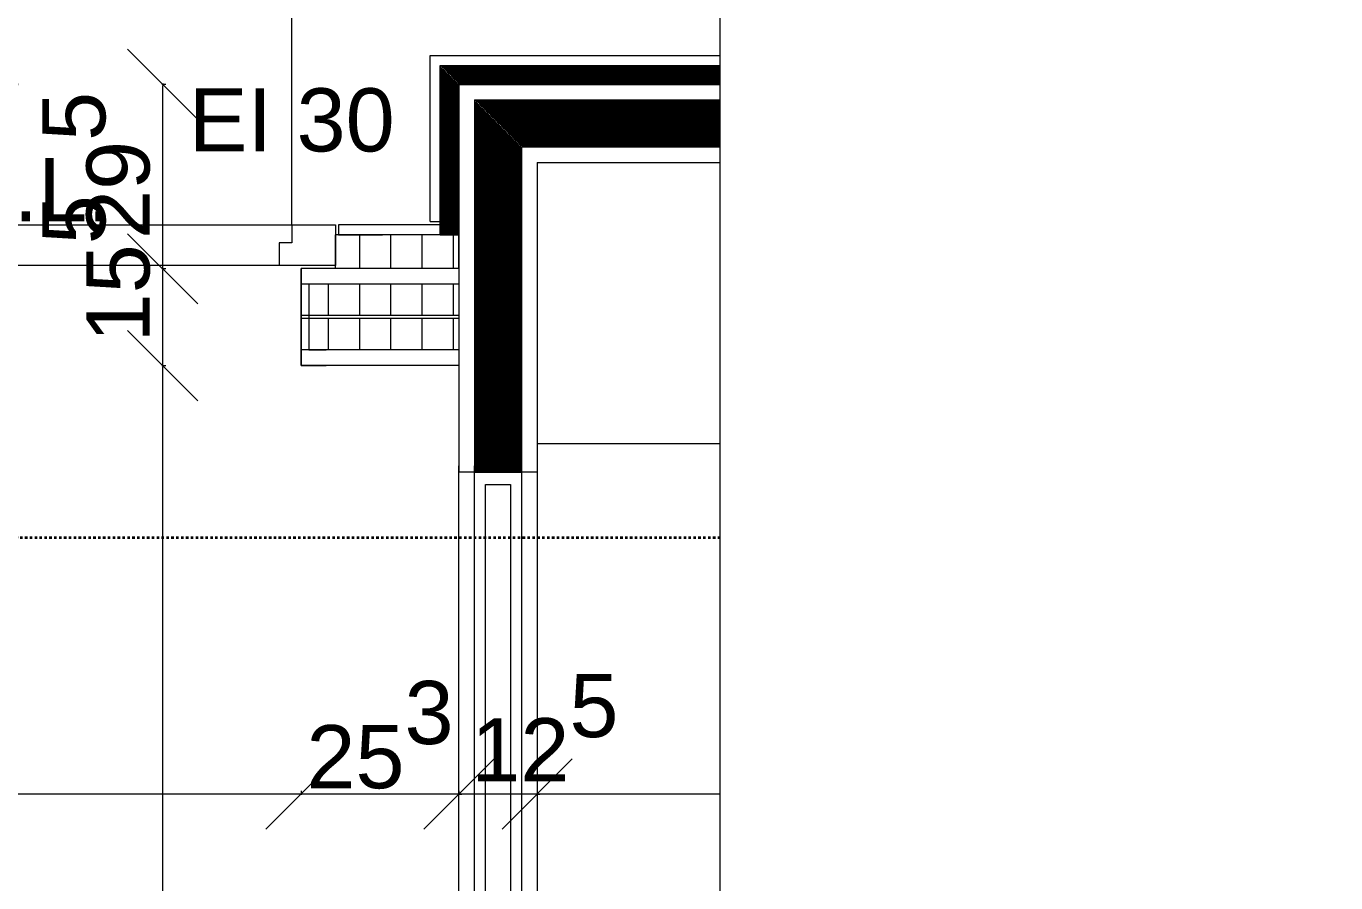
# Model space of a CAD drawing. Header units: metres. Extents: x -1 to 282, y -100 to 261.
# Drawn here: x 228.5 to 282.2, y 162 to 197.1 of the extents above; entities that cross this region are included whole.
import ezdxf

# ---------------------------------------------------------------- set-up
doc = ezdxf.new("R2010")
doc.units = ezdxf.units.M
doc.header["$LTSCALE"] = 0.00508
doc.header["$PDMODE"] = 1
doc.linetypes.add('Ohne Titel-6', pattern=[1.0537, 0.590515, -0.19684, 0.069505, -0.19684])
doc.linetypes.add('Ohne Titel-9', pattern=[2.558905, 1.968385, -0.19684, 0.19684, -0.19684])
for name, color, linetype, lineweight in [('271_Gipserarbeiten-allgemein', 7, 'Continuous', 18), ('273.0_Innentueren', 7, 'Continuous', 18), ('273.1_Wandschraenke', 7, 'Continuous', 9), ('Linien-0.03', 7, 'Continuous', 5), ('Linien-stripu', 7, 'Ohne Titel-6', 5), ('Symbole', 7, 'Continuous', 5)]:
    doc.layers.add(name, color=color, linetype=linetype, lineweight=lineweight)
for name, color, linetype, lineweight, true_color in [('271_Gipserarbeiten-LBW 12.5cm', 7, 'Continuous', 18, 0x117d81), ('271_Gipserarbeiten-LBW 15.5cm', 7, 'Continuous', 18, 0x428110), ('273.1_Akustikplatte', 7, 'Continuous', 13, 0xe95800), ('Bemaßung-Leichtbau', 7, 'Continuous', 5, 0xb54400), ('Linien-Achsen', 7, 'Ohne Titel-9', 35, 0x0099ff), ('Text-allgemein', 7, 'Continuous', 5, 0x000000), ('Text-Feuerpolizei', 7, 'Continuous', 5, 0xdd0000)]:
    doc.layers.add(name, color=color, linetype=linetype, lineweight=lineweight, true_color=true_color)
doc.styles.add('Arial', font='arial.ttf')
doc.dimstyles.new('vbk_50', dxfattribs={"dimtxt": 101.016365, "dimasz": 0.002245, "dimexe": 0.0015, "dimexo": 0.003, "dimgap": 0.0005, "dimtad": 1, "dimdec": 3, "dimzin": 3, "dimdsep": 46, "dimtxsty": 'Arial', "dimblk": 'VW_SLASH', "dimblk1": 'VW_SLASH', "dimblk2": 'VW_SLASH', "dimcen": 0, "dimdle": 0.002, "dimazin": 0, "dimtfac": 0.9, "dimtdec": 3, "dimtix": 1, "dimtmove": 0, "dimatfit": 0, "dimldrblk": 'DOT', "dimfxl": 0.005, "dimfxlon": 1, "dimfrac": 2, "dimtolj": 1, "dimtzin": 3, "dimarcsym": 0})
pattern_1 = [(90, (0, 0), (0.05, 0), [])]

# ---------------------------------------------------------------- blocks, each defined once
blk = doc.blocks.new('TUER_GR_90_30_15.5-Blendrahm_Zi')
at = {"layer": '271_Gipserarbeiten-LBW 15.5cm', "flags": 128}
for points in [[(-0.685, 0.0775), (-0.645, 0.0775), (-0.645, -0.0775), (-0.685, -0.0775)], [(0.685, 0.0775), (0.645, 0.0775), (0.645, -0.0775), (0.685, -0.0775)]]:
    blk.add_lwpolyline(points, dxfattribs=at)
at = {"layer": '273.0_Innentueren', "flags": 128}
blk.add_lwpolyline([(-0.7, 0.1475), (0.7, 0.1475), (0.7, 0.0825), (-0.7, 0.0825)], close=True, dxfattribs=at)
for points in [[(-0.63, 0.1475), (-0.63, 0.1185), (-0.61, 0.1185), (-0.61, 0.0825)], [(-0.32, 0.1475), (-0.32, 0.1185), (-0.3, 0.1185), (-0.3, 0.0825)], [(0.63, 0.1475), (0.63, 0.1185), (0.61, 0.1185), (0.61, 0.0825)]]:
    blk.add_lwpolyline(points, dxfattribs=at)
at = {"layer": '273.1_Akustikplatte', "flags": 128}
for points in [[(-0.775, 0.1475), (-0.705, 0.1475), (-0.705, 0.1315), (-0.775, 0.1315)], [(0.775, 0.1475), (0.705, 0.1475), (0.705, 0.1315), (0.775, 0.1315)]]:
    blk.add_lwpolyline(points, dxfattribs=at)
at = {"layer": 'Linien-0.03'}
for p, q in [((0.63, 0.1475), (0.63, 1.0975)), ((-0.63, 0.1475), (-0.63, 0.4575))]:
    blk.add_line(p, q, dxfattribs=at)
at = {"layer": 'Linien-0.03', "flags": 128}
for points in [[(-0.685, 0.0525), (-0.6575, 0.0525), (-0.6575, -0.0525), (-0.685, -0.0525)], [(0.685, 0.0525), (0.6575, 0.0525), (0.6575, -0.0525), (0.685, -0.0525)]]:
    blk.add_lwpolyline(points, dxfattribs=at)
at = {"layer": 'Linien-0.03'}
for centre, radius, start, end in [((0.63, 0.1475), 0.95, 90, 180), ((-0.63, 0.1475), 0.31, 0, 90)]:
    blk.add_arc(centre, radius, start, end, dxfattribs=at)
at = {"layer": 'Linien-0.03', "linetype": 'Continuous', "lineweight": 5}
for p in [(-0.645, 0.0775), (0.645, 0.0775)]:
    blk.add_point(p, dxfattribs=at)
at = {"layer": 'Text-allgemein', "attachment_point": 8, "line_spacing_factor": 0.967741, "style": 'Arial'}
for s, insert, char_height in [('30 i.L.', (-0.45, 0.1713), 0.08839), ('92 i.L.', (0.15, 0.1517), 0.10102)]:
    blk.add_mtext(s, dxfattribs=dict(at, insert=insert, char_height=char_height))
at = {"layer": 'Text-Feuerpolizei', "insert": (0.4653, 0.3657), "char_height": 0.10102, "attachment_point": 1, "line_spacing_factor": 0.967741, "style": 'Arial'}
blk.add_mtext('EI 30', dxfattribs=at)
blk = doc.blocks.new('GRUP_GR_Garderobenwand (2D)')
at = {"layer": 'Linien-0.03', "linetype": 'Continuous', "lineweight": 5}
h = blk.add_hatch(dxfattribs=at)
h.set_pattern_fill('DÄMMSTOFF 1MM', style=0, pattern_type=2)
h.set_pattern_definition(pattern_1)
h.paths.add_polyline_path([(-1.92, 0.0095), (-1.92, -0.0445), (-1.7225, -0.0445), (-1.7225, 0.0095)])
h = blk.add_hatch(dxfattribs=at)
h.set_pattern_fill('DÄMMSTOFF 1MM', style=0, pattern_type=2)
h.set_pattern_definition(pattern_1)
h.paths.add_polyline_path([(-1.92, -0.0695), (-1.92, -0.1195), (-1.6675, -0.1195), (-1.6675, -0.0695)])
h = blk.add_hatch(dxfattribs=at)
h.set_pattern_fill('DÄMMSTOFF 1MM', style=0, pattern_type=2)
h.set_pattern_definition(pattern_1)
h.paths.add_polyline_path([(-1.92, -0.1245), (-1.92, -0.1745), (-1.6675, -0.1745), (-1.6675, -0.1245)])
at = {"layer": '271_Gipserarbeiten-LBW 15.5cm'}
for p, q in [((-1.92, -0.0445), (-1.6675, -0.0445)), ((-1.6675, -0.1995), (-1.6675, -0.0445)), ((-1.92, -0.1995), (-1.6675, -0.1995))]:
    blk.add_line(p, q, dxfattribs=at)
at = {"layer": '273.1_Akustikplatte'}
for p, q in [((-1.89, 0.0255), (-1.745, 0.0255)), ((-1.89, 0.0095), (-1.89, 0.0255)), ((-1.89, 0.0095), (-1.745, 0.0095))]:
    blk.add_line(p, q, dxfattribs=at)
at = {"layer": 'Linien-0.03'}
for p, q in [((-1.92, 0.0095), (-1.7225, 0.0095)), ((-1.92, 0.0095), (-1.7225, 0.0095)), ((-1.92, -0.0445), (-1.92, 0.0095)), ((-1.7225, -0.0445), (-1.7225, 0.0095)), ((-1.92, -0.0445), (-1.7225, -0.0445)), ((-1.92, -0.0445), (-1.7225, -0.0445)), ((-1.92, -0.0445), (-1.6675, -0.0445)), ((-1.92, -0.0695), (-1.6675, -0.0695)), ((-1.92, -0.1195), (-1.6675, -0.1195)), ((-1.92, -0.1245), (-1.6675, -0.1245)), ((-1.92, -0.1745), (-1.6675, -0.1745)), ((-1.92, -0.1995), (-1.6675, -0.1995))]:
    blk.add_line(p, q, dxfattribs=at)
at = {"layer": 'Linien-0.03', "color": 7, "linetype": 'Continuous', "lineweight": 5}
for p, q in [((-1.92, -0.0695), (-1.6675, -0.0695)), ((-1.92, -0.1195), (-1.6675, -0.1195)), ((-1.92, -0.1245), (-1.6675, -0.1245)), ((-1.92, -0.1745), (-1.6675, -0.1745))]:
    blk.add_line(p, q, dxfattribs=at)
at = {"layer": 'Linien-0.03', "color": 7, "xscale": -1}
blk.add_blockref('TUER_GR_90_30_15.5-Blendrahm_Zi', (-1.0225, -0.122), dxfattribs=at)
blk = doc.blocks.new('GRUP_GR_Zi-Typ2.0 (2D)')
at = {"layer": 'Symbole', "color": 7}
blk.add_blockref('GRUP_GR_Garderobenwand (2D)', (0, 0.075), dxfattribs=at)
blk = doc.blocks.new('VW_SLASH')
at = {"color": 0, "linetype": 'ByBlock', "lineweight": -2}
blk.add_line((0.5, 0), (-1, 0), dxfattribs=at)
at = {"color": 0, "lineweight": 20, "flags": 128}
blk.add_lwpolyline([(25, 25), (-25, -25)], dxfattribs=at)
blk = doc.blocks.new('*D156')
at = {"layer": 'Bemaßung-Leichtbau', "color": 0, "lineweight": -2, "transparency": 16777216}
for p, q in [((228.158, 194.728), (219.83, 194.728)), ((221.752, 176.207), (221.752, 194.67)), ((228.158, 176.15), (219.83, 176.15))]:
    blk.add_line(p, q, dxfattribs=at)
at = {"layer": 'Defpoints', "color": 0, "transparency": 16777216}
for p in [(221.752, 194.728), (246.225, 194.728), (246.225, 176.15)]:
    blk.add_point(p, dxfattribs=at)
at = {"layer": 'Bemaßung-Leichtbau', "color": 0, "lineweight": -2, "transparency": 16777216, "xscale": 0.05752405278592275, "yscale": 0.05752405278592275, "zscale": 0.05752405278592275}
for p, rotation in [((221.752, 194.728), 90), ((221.752, 176.15), 270)]:
    blk.add_blockref('VW_SLASH', p, dxfattribs=dict(at, rotation=rotation))
at = {"layer": 'Bemaßung-Leichtbau', "color": 0, "transparency": 16777216, "insert": (219.381, 185.439), "char_height": 2.58856, "attachment_point": 5, "rotation": 90, "style": 'Arial'}
blk.add_mtext('\\A1;72\\S5^ ;', dxfattribs=at)
blk = doc.blocks.new('_DOT')
at = {"color": 0, "linetype": 'ByBlock', "lineweight": -2}
blk.add_line((-0.5, 0), (-1, 0), dxfattribs=at)
at = {"color": 0, "linetype": 'ByBlock', "const_width": 0.5}
blk.add_lwpolyline([(-0.25, 0, 1), (0.25, 0, 1)], format="xyb", close=True, dxfattribs=at)
blk = doc.blocks.new('*D157')
at = {"layer": 'Bemaßung-Leichtbau', "color": 0, "lineweight": -2, "transparency": 16777216}
for p, q in [((228.158, 176.15), (219.83, 176.15)), ((221.752, 119.96), (221.752, 176.092)), ((228.158, 119.902), (219.83, 119.902))]:
    blk.add_line(p, q, dxfattribs=at)
at = {"layer": 'Defpoints', "color": 0, "transparency": 16777216}
for p in [(221.752, 176.15), (246.225, 176.15), (246.225, 119.902)]:
    blk.add_point(p, dxfattribs=at)
at = {"layer": 'Bemaßung-Leichtbau', "color": 0, "lineweight": -2, "transparency": 16777216, "xscale": 0.05752405278592275, "yscale": 0.05752405278592275, "zscale": 0.05752405278592275}
for p, rotation in [((221.752, 176.15), 90), ((221.752, 119.902), 270)]:
    blk.add_blockref('VW_SLASH', p, dxfattribs=dict(at, rotation=rotation))
at = {"layer": 'Bemaßung-Leichtbau', "color": 0, "transparency": 16777216, "insert": (219.359, 148.026), "char_height": 2.58856, "attachment_point": 5, "rotation": 90, "style": 'Arial'}
blk.add_mtext('\\A1;2.19\\S5^ ;', dxfattribs=at)
blk = doc.blocks.new('TUER_GR_Schiebetüre Bad-2')
at = {"layer": '271_Gipserarbeiten-LBW 12.5cm', "flags": 128}
blk.add_lwpolyline([(1.94, -0.0625), (1.03, -0.0625), (1.03, -0.02), (0.85, -0.02), (0.85, 0.0625), (1.94, 0.0625)], dxfattribs=at)
at = {"layer": '273.0_Innentueren', "flags": 128}
blk.add_lwpolyline([(1.91, 0.02), (1.91, -0.02), (0.85, -0.02), (0.85, 0.02)], close=True, dxfattribs=at)
at = {"layer": 'Linien-0.03'}
for p, q in [((1.93, 0.0375), (1.94, 0.0375)), ((1.93, -0.0375), (1.94, -0.0375))]:
    blk.add_line(p, q, dxfattribs=at)
at = {"layer": 'Linien-0.03', "flags": 128}
blk.add_lwpolyline([(0.85, 0.0375), (1.93, 0.0375), (1.93, -0.0375), (1.03, -0.0375)], dxfattribs=at)
at = {"layer": 'Linien-0.03', "linetype": 'Continuous', "lineweight": 5}
for p in [(0, -0.0625), (1.93, -0.0625)]:
    blk.add_point(p, dxfattribs=at)
at = {"layer": 'Linien-stripu'}
for p, q in [((0, 0.0625), (0.85, 0.0625)), ((0, 0.0625), (0, -0.0625)), ((0, -0.0625), (1.03, -0.0625))]:
    blk.add_line(p, q, dxfattribs=at)
blk = doc.blocks.new('*E185')
at = {"layer": 'Linien-0.03', "linetype": 'Continuous', "lineweight": 5}
h = blk.add_hatch(dxfattribs=at)
h.set_pattern_fill('DÄMMSTOFF 1MM', angle=90, style=0, pattern_type=2)
h.set_pattern_definition([(180, (-197.024983, -119.902227), (3e-18, 0.05), [])])
h.paths.add_polyline_path([(49.2, 68.663), (48.432, 68.663), (48.432, 75.594), (49.2, 74.826)])
h = blk.add_hatch(dxfattribs=at)
h.set_pattern_fill('DÄMMSTOFF 1MM', angle=-90, style=0, pattern_type=2)
h.set_pattern_definition([(0, (-197.024983, -119.902227), (3e-18, -0.05), [])])
h.paths.add_polyline_path([(49.841, 74.185), (51.763, 72.263), (51.763, 58.938), (49.841, 58.938)])
at = {"layer": '271_Gipserarbeiten-LBW 12.5cm'}
for p, q in [((49.2, 74.826), (49.2, 58.938)), ((49.2, 74.826), (59.911, 74.826)), ((52.404, 71.622), (52.404, 58.938)), ((52.404, 71.622), (59.911, 71.622)), ((52.404, 58.938), (49.2, 58.938))]:
    blk.add_line(p, q, dxfattribs=at)
at = {"layer": '273.1_Akustikplatte'}
for p, q in [((48.022, 69.201), (48.022, 76.004)), ((48.022, 76.004), (59.911, 76.004)), ((48.432, 69.201), (48.432, 75.594)), ((48.432, 75.594), (59.911, 75.594)), ((48.022, 69.201), (48.432, 69.201))]:
    blk.add_line(p, q, dxfattribs=at)
at = {"layer": '273.1_Wandschraenke'}
blk.add_line((59.911, 60.091), (52.404, 60.091), dxfattribs=at)
at = {"layer": 'Bemaßung-Leichtbau', "linetype": 'Continuous', "lineweight": 5}
for p in [(49.2, 67.266), (49.2, 63.294)]:
    blk.add_point(p, dxfattribs=at)
at = {"layer": 'Linien-0.03'}
for p, q in [((48.432, 68.663), (48.432, 75.594)), ((48.432, 68.663), (48.432, 75.594)), ((48.432, 75.594), (59.911, 75.594)), ((48.432, 75.594), (59.911, 75.594)), ((49.2, 68.663), (49.2, 74.826)), ((49.2, 68.663), (49.2, 74.826)), ((49.2, 74.826), (59.911, 74.826)), ((49.2, 74.826), (59.911, 74.826)), ((49.2, 74.826), (49.2, 58.938)), ((49.2, 74.826), (59.911, 74.826)), ((49.841, 74.185), (49.841, 58.938)), ((49.841, 74.185), (59.911, 74.185)), ((51.763, 72.263), (51.763, 58.938)), ((51.763, 72.263), (59.911, 72.263)), ((52.404, 71.622), (52.404, 58.938)), ((52.404, 71.622), (59.911, 71.622)), ((48.432, 68.663), (49.2, 68.663))]:
    blk.add_line(p, q, dxfattribs=at)
at = {"layer": 'Linien-0.03', "color": 7, "linetype": 'Continuous', "lineweight": 5}
for p, q in [((48.475, 75.594), (48.475, 75.551)), ((48.525, 75.594), (48.525, 75.501)), ((48.575, 75.594), (48.575, 75.451)), ((48.625, 75.594), (48.625, 75.401)), ((48.675, 75.594), (48.675, 75.351)), ((48.725, 75.594), (48.725, 75.301)), ((48.775, 75.594), (48.775, 75.251)), ((48.825, 75.594), (48.825, 75.201)), ((48.875, 75.594), (48.875, 75.151)), ((48.925, 75.594), (48.925, 75.101)), ((48.975, 75.594), (48.975, 75.051)), ((49.025, 75.594), (49.025, 75.001)), ((49.075, 75.594), (49.075, 74.951)), ((49.125, 75.594), (49.125, 74.901)), ((49.175, 75.594), (49.175, 74.851)), ((49.225, 75.594), (49.225, 74.826)), ((49.275, 75.594), (49.275, 74.826)), ((49.325, 75.594), (49.325, 74.826)), ((49.375, 75.594), (49.375, 74.826)), ((49.425, 75.594), (49.425, 74.826)), ((49.475, 75.594), (49.475, 74.826)), ((49.525, 75.594), (49.525, 74.826)), ((49.575, 75.594), (49.575, 74.826)), ((49.625, 75.594), (49.625, 74.826)), ((49.675, 75.594), (49.675, 74.826)), ((49.725, 75.594), (49.725, 74.826)), ((49.775, 75.594), (49.775, 74.826)), ((49.825, 75.594), (49.825, 74.826)), ((49.875, 75.594), (49.875, 74.826)), ((49.925, 75.594), (49.925, 74.826)), ((49.975, 75.594), (49.975, 74.826)), ((50.025, 75.594), (50.025, 74.826)), ((50.075, 75.594), (50.075, 74.826)), ((50.125, 75.594), (50.125, 74.826)), ((50.175, 75.594), (50.175, 74.826)), ((50.225, 75.594), (50.225, 74.826)), ((50.275, 75.594), (50.275, 74.826)), ((50.325, 75.594), (50.325, 74.826)), ((50.375, 75.594), (50.375, 74.826)), ((50.425, 75.594), (50.425, 74.826)), ((50.475, 75.594), (50.475, 74.826)), ((50.525, 75.594), (50.525, 74.826)), ((50.575, 75.594), (50.575, 74.826)), ((50.625, 75.594), (50.625, 74.826)), ((50.675, 75.594), (50.675, 74.826)), ((50.725, 75.594), (50.725, 74.826)), ((50.775, 75.594), (50.775, 74.826)), ((50.825, 75.594), (50.825, 74.826)), ((50.875, 75.594), (50.875, 74.826)), ((50.925, 75.594), (50.925, 74.826)), ((50.975, 75.594), (50.975, 74.826)), ((51.025, 75.594), (51.025, 74.826)), ((51.075, 75.594), (51.075, 74.826)), ((51.125, 75.594), (51.125, 74.826)), ((51.175, 75.594), (51.175, 74.826)), ((51.225, 75.594), (51.225, 74.826)), ((51.275, 75.594), (51.275, 74.826)), ((51.325, 75.594), (51.325, 74.826)), ((51.375, 75.594), (51.375, 74.826)), ((51.425, 75.594), (51.425, 74.826)), ((51.475, 75.594), (51.475, 74.826)), ((51.525, 75.594), (51.525, 74.826)), ((51.575, 75.594), (51.575, 74.826)), ((51.625, 75.594), (51.625, 74.826)), ((51.675, 75.594), (51.675, 74.826)), ((51.725, 75.594), (51.725, 74.826)), ((51.775, 75.594), (51.775, 74.826)), ((51.825, 75.594), (51.825, 74.826)), ((51.875, 75.594), (51.875, 74.826)), ((51.925, 75.594), (51.925, 74.826)), ((51.975, 75.594), (51.975, 74.826)), ((52.025, 75.594), (52.025, 74.826)), ((52.075, 75.594), (52.075, 74.826)), ((52.125, 75.594), (52.125, 74.826)), ((52.175, 75.594), (52.175, 74.826)), ((52.225, 75.594), (52.225, 74.826)), ((52.275, 75.594), (52.275, 74.826)), ((52.325, 75.594), (52.325, 74.826)), ((52.375, 75.594), (52.375, 74.826)), ((52.425, 75.594), (52.425, 74.826)), ((52.475, 75.594), (52.475, 74.826)), ((52.525, 75.594), (52.525, 74.826)), ((52.575, 75.594), (52.575, 74.826)), ((52.625, 75.594), (52.625, 74.826)), ((52.675, 75.594), (52.675, 74.826)), ((52.725, 75.594), (52.725, 74.826)), ((52.775, 75.594), (52.775, 74.826)), ((52.825, 75.594), (52.825, 74.826)), ((52.875, 75.594), (52.875, 74.826)), ((52.925, 75.594), (52.925, 74.826)), ((52.975, 75.594), (52.975, 74.826)), ((53.025, 75.594), (53.025, 74.826)), ((53.075, 75.594), (53.075, 74.826)), ((53.125, 75.594), (53.125, 74.826)), ((53.175, 75.594), (53.175, 74.826)), ((53.225, 75.594), (53.225, 74.826)), ((53.275, 75.594), (53.275, 74.826)), ((53.325, 75.594), (53.325, 74.826)), ((53.375, 75.594), (53.375, 74.826)), ((53.425, 75.594), (53.425, 74.826)), ((53.475, 75.594), (53.475, 74.826)), ((53.525, 75.594), (53.525, 74.826)), ((53.575, 75.594), (53.575, 74.826)), ((53.625, 75.594), (53.625, 74.826)), ((53.675, 75.594), (53.675, 74.826)), ((53.725, 75.594), (53.725, 74.826)), ((53.775, 75.594), (53.775, 74.826)), ((53.825, 75.594), (53.825, 74.826)), ((53.875, 75.594), (53.875, 74.826)), ((53.925, 75.594), (53.925, 74.826)), ((53.975, 75.594), (53.975, 74.826)), ((54.025, 75.594), (54.025, 74.826)), ((54.075, 75.594), (54.075, 74.826)), ((54.125, 75.594), (54.125, 74.826)), ((54.175, 75.594), (54.175, 74.826)), ((54.225, 75.594), (54.225, 74.826)), ((54.275, 75.594), (54.275, 74.826)), ((54.325, 75.594), (54.325, 74.826)), ((54.375, 75.594), (54.375, 74.826)), ((54.425, 75.594), (54.425, 74.826)), ((54.475, 75.594), (54.475, 74.826)), ((54.525, 75.594), (54.525, 74.826)), ((54.575, 75.594), (54.575, 74.826)), ((54.625, 75.594), (54.625, 74.826)), ((54.675, 75.594), (54.675, 74.826)), ((54.725, 75.594), (54.725, 74.826)), ((54.775, 75.594), (54.775, 74.826)), ((54.825, 75.594), (54.825, 74.826)), ((54.875, 75.594), (54.875, 74.826)), ((54.925, 75.594), (54.925, 74.826)), ((54.975, 75.594), (54.975, 74.826)), ((55.025, 75.594), (55.025, 74.826)), ((55.075, 75.594), (55.075, 74.826)), ((55.125, 75.594), (55.125, 74.826)), ((55.175, 75.594), (55.175, 74.826)), ((55.225, 75.594), (55.225, 74.826)), ((55.275, 75.594), (55.275, 74.826)), ((55.325, 75.594), (55.325, 74.826)), ((55.375, 75.594), (55.375, 74.826)), ((55.425, 75.594), (55.425, 74.826)), ((55.475, 75.594), (55.475, 74.826)), ((55.525, 75.594), (55.525, 74.826)), ((55.575, 75.594), (55.575, 74.826)), ((55.625, 75.594), (55.625, 74.826)), ((55.675, 75.594), (55.675, 74.826)), ((55.725, 75.594), (55.725, 74.826)), ((55.775, 75.594), (55.775, 74.826)), ((55.825, 75.594), (55.825, 74.826)), ((55.875, 75.594), (55.875, 74.826)), ((55.925, 75.594), (55.925, 74.826)), ((55.975, 75.594), (55.975, 74.826)), ((56.025, 75.594), (56.025, 74.826)), ((56.075, 75.594), (56.075, 74.826)), ((56.125, 75.594), (56.125, 74.826)), ((56.175, 75.594), (56.175, 74.826)), ((56.225, 75.594), (56.225, 74.826)), ((56.275, 75.594), (56.275, 74.826)), ((56.325, 75.594), (56.325, 74.826)), ((56.375, 75.594), (56.375, 74.826)), ((56.425, 75.594), (56.425, 74.826)), ((56.475, 75.594), (56.475, 74.826)), ((56.525, 75.594), (56.525, 74.826)), ((56.575, 75.594), (56.575, 74.826)), ((56.625, 75.594), (56.625, 74.826)), ((56.675, 75.594), (56.675, 74.826)), ((56.725, 75.594), (56.725, 74.826)), ((56.775, 75.594), (56.775, 74.826)), ((56.825, 75.594), (56.825, 74.826)), ((56.875, 75.594), (56.875, 74.826)), ((56.925, 75.594), (56.925, 74.826)), ((56.975, 75.594), (56.975, 74.826)), ((57.025, 75.594), (57.025, 74.826)), ((57.075, 75.594), (57.075, 74.826)), ((57.125, 75.594), (57.125, 74.826)), ((57.175, 75.594), (57.175, 74.826)), ((57.225, 75.594), (57.225, 74.826)), ((57.275, 75.594), (57.275, 74.826)), ((57.325, 75.594), (57.325, 74.826)), ((57.375, 75.594), (57.375, 74.826)), ((57.425, 75.594), (57.425, 74.826)), ((57.475, 75.594), (57.475, 74.826)), ((57.525, 75.594), (57.525, 74.826)), ((57.575, 75.594), (57.575, 74.826)), ((57.625, 75.594), (57.625, 74.826)), ((57.675, 75.594), (57.675, 74.826)), ((57.725, 75.594), (57.725, 74.826)), ((57.775, 75.594), (57.775, 74.826)), ((57.825, 75.594), (57.825, 74.826)), ((57.875, 75.594), (57.875, 74.826)), ((57.925, 75.594), (57.925, 74.826)), ((57.975, 75.594), (57.975, 74.826)), ((58.025, 75.594), (58.025, 74.826)), ((58.075, 75.594), (58.075, 74.826)), ((58.125, 75.594), (58.125, 74.826)), ((58.175, 75.594), (58.175, 74.826)), ((58.225, 75.594), (58.225, 74.826)), ((58.275, 75.594), (58.275, 74.826)), ((58.325, 75.594), (58.325, 74.826)), ((58.375, 75.594), (58.375, 74.826)), ((58.425, 75.594), (58.425, 74.826)), ((58.475, 75.594), (58.475, 74.826)), ((58.525, 75.594), (58.525, 74.826)), ((58.575, 75.594), (58.575, 74.826)), ((58.625, 75.594), (58.625, 74.826)), ((58.675, 75.594), (58.675, 74.826)), ((58.725, 75.594), (58.725, 74.826)), ((58.775, 75.594), (58.775, 74.826)), ((58.825, 75.594), (58.825, 74.826)), ((58.875, 75.594), (58.875, 74.826)), ((58.925, 75.594), (58.925, 74.826)), ((58.975, 75.594), (58.975, 74.826)), ((59.025, 75.594), (59.025, 74.826)), ((59.075, 75.594), (59.075, 74.826)), ((59.125, 75.594), (59.125, 74.826)), ((59.175, 75.594), (59.175, 74.826)), ((59.225, 75.594), (59.225, 74.826)), ((59.275, 75.594), (59.275, 74.826)), ((59.325, 75.594), (59.325, 74.826)), ((59.375, 75.594), (59.375, 74.826)), ((59.425, 75.594), (59.425, 74.826)), ((59.475, 75.594), (59.475, 74.826)), ((59.525, 75.594), (59.525, 74.826)), ((59.575, 75.594), (59.575, 74.826)), ((59.625, 75.594), (59.625, 74.826)), ((59.675, 75.594), (59.675, 74.826)), ((59.725, 75.594), (59.725, 74.826)), ((59.775, 75.594), (59.775, 74.826)), ((59.825, 75.594), (59.825, 74.826)), ((59.875, 75.594), (59.875, 74.826)), ((49.841, 74.185), (49.841, 58.938)), ((49.841, 74.185), (59.911, 74.185)), ((49.875, 74.185), (49.875, 74.151)), ((49.925, 74.185), (49.925, 74.101)), ((49.975, 74.185), (49.975, 74.051)), ((50.025, 74.185), (50.025, 74.001)), ((50.075, 74.185), (50.075, 73.951)), ((50.125, 74.185), (50.125, 73.901)), ((50.175, 74.185), (50.175, 73.851)), ((50.225, 74.185), (50.225, 73.801)), ((50.275, 74.185), (50.275, 73.751)), ((50.325, 74.185), (50.325, 73.701)), ((50.375, 74.185), (50.375, 73.651)), ((50.425, 74.185), (50.425, 73.601)), ((50.475, 74.185), (50.475, 73.551)), ((50.525, 74.185), (50.525, 73.501)), ((50.575, 74.185), (50.575, 73.451)), ((50.625, 74.185), (50.625, 73.401)), ((50.675, 74.185), (50.675, 73.351)), ((50.725, 74.185), (50.725, 73.301)), ((50.775, 74.185), (50.775, 73.251)), ((50.825, 74.185), (50.825, 73.201)), ((50.875, 74.185), (50.875, 73.151)), ((50.925, 74.185), (50.925, 73.101)), ((50.975, 74.185), (50.975, 73.051)), ((51.025, 74.185), (51.025, 73.001)), ((51.075, 74.185), (51.075, 72.951)), ((51.125, 74.185), (51.125, 72.901)), ((51.175, 74.185), (51.175, 72.851)), ((51.225, 74.185), (51.225, 72.801)), ((51.275, 74.185), (51.275, 72.751)), ((51.325, 74.185), (51.325, 72.701)), ((51.375, 74.185), (51.375, 72.651)), ((51.425, 74.185), (51.425, 72.601)), ((51.475, 74.185), (51.475, 72.551)), ((51.525, 74.185), (51.525, 72.501)), ((51.575, 74.185), (51.575, 72.451)), ((51.625, 74.185), (51.625, 72.401)), ((51.675, 74.185), (51.675, 72.351)), ((51.725, 74.185), (51.725, 72.301)), ((51.775, 74.185), (51.775, 72.263)), ((51.825, 74.185), (51.825, 72.263)), ((51.875, 74.185), (51.875, 72.263)), ((51.925, 74.185), (51.925, 72.263)), ((51.975, 74.185), (51.975, 72.263)), ((52.025, 74.185), (52.025, 72.263)), ((52.075, 74.185), (52.075, 72.263)), ((52.125, 74.185), (52.125, 72.263)), ((52.175, 74.185), (52.175, 72.263)), ((52.225, 74.185), (52.225, 72.263)), ((52.275, 74.185), (52.275, 72.263)), ((52.325, 74.185), (52.325, 72.263)), ((52.375, 74.185), (52.375, 72.263)), ((52.425, 74.185), (52.425, 72.263)), ((52.475, 74.185), (52.475, 72.263)), ((52.525, 74.185), (52.525, 72.263)), ((52.575, 74.185), (52.575, 72.263)), ((52.625, 74.185), (52.625, 72.263)), ((52.675, 74.185), (52.675, 72.263)), ((52.725, 74.185), (52.725, 72.263)), ((52.775, 74.185), (52.775, 72.263)), ((52.825, 74.185), (52.825, 72.263)), ((52.875, 74.185), (52.875, 72.263)), ((52.925, 74.185), (52.925, 72.263)), ((52.975, 74.185), (52.975, 72.263)), ((53.025, 74.185), (53.025, 72.263)), ((53.075, 74.185), (53.075, 72.263)), ((53.125, 74.185), (53.125, 72.263)), ((53.175, 74.185), (53.175, 72.263)), ((53.225, 74.185), (53.225, 72.263)), ((53.275, 74.185), (53.275, 72.263)), ((53.325, 74.185), (53.325, 72.263)), ((53.375, 74.185), (53.375, 72.263)), ((53.425, 74.185), (53.425, 72.263)), ((53.475, 74.185), (53.475, 72.263)), ((53.525, 74.185), (53.525, 72.263)), ((53.575, 74.185), (53.575, 72.263)), ((53.625, 74.185), (53.625, 72.263)), ((53.675, 74.185), (53.675, 72.263)), ((53.725, 74.185), (53.725, 72.263)), ((53.775, 74.185), (53.775, 72.263)), ((53.825, 74.185), (53.825, 72.263)), ((53.875, 74.185), (53.875, 72.263)), ((53.925, 74.185), (53.925, 72.263)), ((53.975, 74.185), (53.975, 72.263)), ((54.025, 74.185), (54.025, 72.263)), ((54.075, 74.185), (54.075, 72.263)), ((54.125, 74.185), (54.125, 72.263)), ((54.175, 74.185), (54.175, 72.263)), ((54.225, 74.185), (54.225, 72.263)), ((54.275, 74.185), (54.275, 72.263)), ((54.325, 74.185), (54.325, 72.263)), ((54.375, 74.185), (54.375, 72.263)), ((54.425, 74.185), (54.425, 72.263)), ((54.475, 74.185), (54.475, 72.263)), ((54.525, 74.185), (54.525, 72.263)), ((54.575, 74.185), (54.575, 72.263)), ((54.625, 74.185), (54.625, 72.263)), ((54.675, 74.185), (54.675, 72.263)), ((54.725, 74.185), (54.725, 72.263)), ((54.775, 74.185), (54.775, 72.263)), ((54.825, 74.185), (54.825, 72.263)), ((54.875, 74.185), (54.875, 72.263)), ((54.925, 74.185), (54.925, 72.263)), ((54.975, 74.185), (54.975, 72.263)), ((55.025, 74.185), (55.025, 72.263)), ((55.075, 74.185), (55.075, 72.263)), ((55.125, 74.185), (55.125, 72.263)), ((55.175, 74.185), (55.175, 72.263)), ((55.225, 74.185), (55.225, 72.263)), ((55.275, 74.185), (55.275, 72.263)), ((55.325, 74.185), (55.325, 72.263)), ((55.375, 74.185), (55.375, 72.263)), ((55.425, 74.185), (55.425, 72.263)), ((55.475, 74.185), (55.475, 72.263)), ((55.525, 74.185), (55.525, 72.263)), ((55.575, 74.185), (55.575, 72.263)), ((55.625, 74.185), (55.625, 72.263)), ((55.675, 74.185), (55.675, 72.263)), ((55.725, 74.185), (55.725, 72.263)), ((55.775, 74.185), (55.775, 72.263)), ((55.825, 74.185), (55.825, 72.263)), ((55.875, 74.185), (55.875, 72.263)), ((55.925, 74.185), (55.925, 72.263)), ((55.975, 74.185), (55.975, 72.263)), ((56.025, 74.185), (56.025, 72.263)), ((56.075, 74.185), (56.075, 72.263)), ((56.125, 74.185), (56.125, 72.263)), ((56.175, 74.185), (56.175, 72.263)), ((56.225, 74.185), (56.225, 72.263)), ((56.275, 74.185), (56.275, 72.263)), ((56.325, 74.185), (56.325, 72.263)), ((56.375, 74.185), (56.375, 72.263)), ((56.425, 74.185), (56.425, 72.263)), ((56.475, 74.185), (56.475, 72.263)), ((56.525, 74.185), (56.525, 72.263)), ((56.575, 74.185), (56.575, 72.263)), ((56.625, 74.185), (56.625, 72.263)), ((56.675, 74.185), (56.675, 72.263)), ((56.725, 74.185), (56.725, 72.263)), ((56.775, 74.185), (56.775, 72.263)), ((56.825, 74.185), (56.825, 72.263)), ((56.875, 74.185), (56.875, 72.263)), ((56.925, 74.185), (56.925, 72.263)), ((56.975, 74.185), (56.975, 72.263)), ((57.025, 74.185), (57.025, 72.263)), ((57.075, 74.185), (57.075, 72.263)), ((57.125, 74.185), (57.125, 72.263)), ((57.175, 74.185), (57.175, 72.263)), ((57.225, 74.185), (57.225, 72.263)), ((57.275, 74.185), (57.275, 72.263)), ((57.325, 74.185), (57.325, 72.263)), ((57.375, 74.185), (57.375, 72.263)), ((57.425, 74.185), (57.425, 72.263)), ((57.475, 74.185), (57.475, 72.263)), ((57.525, 74.185), (57.525, 72.263)), ((57.575, 74.185), (57.575, 72.263)), ((57.625, 74.185), (57.625, 72.263)), ((57.675, 74.185), (57.675, 72.263)), ((57.725, 74.185), (57.725, 72.263)), ((57.775, 74.185), (57.775, 72.263)), ((57.825, 74.185), (57.825, 72.263)), ((57.875, 74.185), (57.875, 72.263)), ((57.925, 74.185), (57.925, 72.263)), ((57.975, 74.185), (57.975, 72.263)), ((58.025, 74.185), (58.025, 72.263)), ((58.075, 74.185), (58.075, 72.263)), ((58.125, 74.185), (58.125, 72.263)), ((58.175, 74.185), (58.175, 72.263)), ((58.225, 74.185), (58.225, 72.263)), ((58.275, 74.185), (58.275, 72.263)), ((58.325, 74.185), (58.325, 72.263)), ((58.375, 74.185), (58.375, 72.263)), ((58.425, 74.185), (58.425, 72.263)), ((58.475, 74.185), (58.475, 72.263)), ((58.525, 74.185), (58.525, 72.263)), ((58.575, 74.185), (58.575, 72.263)), ((58.625, 74.185), (58.625, 72.263)), ((58.675, 74.185), (58.675, 72.263)), ((58.725, 74.185), (58.725, 72.263)), ((58.775, 74.185), (58.775, 72.263)), ((58.825, 74.185), (58.825, 72.263)), ((58.875, 74.185), (58.875, 72.263)), ((58.925, 74.185), (58.925, 72.263)), ((58.975, 74.185), (58.975, 72.263)), ((59.025, 74.185), (59.025, 72.263)), ((59.075, 74.185), (59.075, 72.263)), ((59.125, 74.185), (59.125, 72.263)), ((59.175, 74.185), (59.175, 72.263)), ((59.225, 74.185), (59.225, 72.263)), ((59.275, 74.185), (59.275, 72.263)), ((59.325, 74.185), (59.325, 72.263)), ((59.375, 74.185), (59.375, 72.263)), ((59.425, 74.185), (59.425, 72.263)), ((59.475, 74.185), (59.475, 72.263)), ((59.525, 74.185), (59.525, 72.263)), ((59.575, 74.185), (59.575, 72.263)), ((59.625, 74.185), (59.625, 72.263)), ((59.675, 74.185), (59.675, 72.263)), ((59.725, 74.185), (59.725, 72.263)), ((59.775, 74.185), (59.775, 72.263)), ((59.825, 74.185), (59.825, 72.263)), ((59.875, 74.185), (59.875, 72.263)), ((51.763, 72.263), (51.763, 58.938)), ((51.763, 72.263), (59.911, 72.263))]:
    blk.add_line(p, q, dxfattribs=at)
at = {"layer": '271_Gipserarbeiten-allgemein', "color": 7, "extrusion": (0, 0, -1), "xscale": -25.62519252307169, "yscale": 25.62519252307169, "zscale": -25.62519252307169, "rotation": 270}
blk.add_blockref('TUER_GR_Schiebetüre Bad-2', (-50.802, 9.481), dxfattribs=at)
blk = doc.blocks.new('*D188')
at = {"layer": 'Bemaßung-Leichtbau', "color": 0, "lineweight": -2, "transparency": 16777216}
for p, q in [((206.698, 165.771), (206.698, 165.605)), ((239.697, 165.643), (206.756, 165.643)), ((239.755, 165.771), (239.755, 165.605))]:
    blk.add_line(p, q, dxfattribs=at)
at = {"layer": 'Defpoints', "color": 0, "transparency": 16777216}
for p in [(239.755, 184.491), (206.698, 183.209), (206.698, 165.643)]:
    blk.add_point(p, dxfattribs=at)
at = {"layer": 'Bemaßung-Leichtbau', "color": 0, "lineweight": -2, "transparency": 16777216, "xscale": 0.05752405278592275, "yscale": 0.05752405278592275, "zscale": 0.05752405278592275, "rotation": 180}
blk.add_blockref('VW_SLASH', (206.698, 165.643), dxfattribs=at)
at = {"layer": 'Bemaßung-Leichtbau', "color": 0, "lineweight": -2, "transparency": 16777216, "xscale": 0.05752405278592275, "yscale": 0.05752405278592275, "zscale": 0.05752405278592275}
blk.add_blockref('VW_SLASH', (239.755, 165.643), dxfattribs=at)
at = {"layer": 'Bemaßung-Leichtbau', "color": 0, "transparency": 16777216, "insert": (221.04, 168.363), "char_height": 2.5886, "attachment_point": 5, "style": 'Arial'}
blk.add_mtext('\\A1;1.29', dxfattribs=at)
blk = doc.blocks.new('*D189')
at = {"layer": 'Bemaßung-Leichtbau', "color": 0, "lineweight": -2, "transparency": 16777216}
for p, q in [((239.697, 165.643), (239.64, 165.643)), ((239.755, 165.771), (239.755, 165.605)), ((246.225, 165.643), (239.755, 165.643)), ((246.225, 165.771), (246.225, 165.605)), ((246.283, 165.643), (246.34, 165.643))]:
    blk.add_line(p, q, dxfattribs=at)
at = {"layer": 'Defpoints', "color": 0, "transparency": 16777216}
for p in [(239.755, 184.491), (246.225, 179.202), (239.755, 165.643)]:
    blk.add_point(p, dxfattribs=at)
at = {"layer": 'Bemaßung-Leichtbau', "color": 0, "lineweight": -2, "transparency": 16777216, "xscale": 0.05752405278592275, "yscale": 0.05752405278592275, "zscale": 0.05752405278592275}
blk.add_blockref('VW_SLASH', (239.755, 165.643), dxfattribs=at)
at = {"layer": 'Bemaßung-Leichtbau', "color": 0, "lineweight": -2, "transparency": 16777216, "xscale": 0.05752405278592275, "yscale": 0.05752405278592275, "zscale": 0.05752405278592275, "rotation": 180}
blk.add_blockref('VW_SLASH', (246.225, 165.643), dxfattribs=at)
at = {"layer": 'Bemaßung-Leichtbau', "color": 0, "transparency": 16777216, "insert": (242.99, 168.06), "char_height": 2.58856, "attachment_point": 5, "style": 'Arial'}
blk.add_mtext('\\A1;25\\S3^ ;', dxfattribs=at)
blk = doc.blocks.new('*D192')
at = {"layer": 'Bemaßung-Leichtbau', "color": 0, "lineweight": -2, "transparency": 16777216}
for p, q in [((234.211, 194.728), (234.044, 194.728)), ((234.083, 187.226), (234.083, 194.67)), ((234.211, 187.168), (234.044, 187.168))]:
    blk.add_line(p, q, dxfattribs=at)
at = {"layer": 'Defpoints', "color": 0, "transparency": 16777216}
for p in [(234.083, 194.728), (246.225, 194.728), (246.225, 187.168)]:
    blk.add_point(p, dxfattribs=at)
at = {"layer": 'Bemaßung-Leichtbau', "color": 0, "lineweight": -2, "transparency": 16777216, "xscale": 0.05752405278592275, "yscale": 0.05752405278592275, "zscale": 0.05752405278592275}
for p, rotation in [((234.083, 194.728), 90), ((234.083, 187.168), 270)]:
    blk.add_blockref('VW_SLASH', p, dxfattribs=dict(at, rotation=rotation))
at = {"layer": 'Bemaßung-Leichtbau', "color": 0, "transparency": 16777216, "insert": (231.363, 191.405), "char_height": 2.58856, "attachment_point": 5, "rotation": 90, "style": 'Arial'}
blk.add_mtext('\\A1;29\\S5^ ;', dxfattribs=at)
blk = doc.blocks.new('*D193')
at = {"layer": 'Bemaßung-Leichtbau', "color": 0, "lineweight": -2, "transparency": 16777216}
for p, q in [((234.211, 187.168), (234.044, 187.168)), ((234.083, 183.254), (234.083, 187.111)), ((234.211, 183.196), (234.044, 183.196))]:
    blk.add_line(p, q, dxfattribs=at)
at = {"layer": 'Defpoints', "color": 0, "transparency": 16777216}
for p in [(234.083, 187.168), (246.225, 187.168), (246.225, 183.196)]:
    blk.add_point(p, dxfattribs=at)
at = {"layer": 'Bemaßung-Leichtbau', "color": 0, "lineweight": -2, "transparency": 16777216, "xscale": 0.05752405278592275, "yscale": 0.05752405278592275, "zscale": 0.05752405278592275}
for p, rotation in [((234.083, 187.168), 90), ((234.083, 183.196), 270)]:
    blk.add_blockref('VW_SLASH', p, dxfattribs=dict(at, rotation=rotation))
at = {"layer": 'Bemaßung-Leichtbau', "color": 0, "transparency": 16777216, "insert": (231.363, 187.168), "char_height": 2.58856, "attachment_point": 5, "rotation": 90, "style": 'Arial'}
blk.add_mtext('\\A1;15\\S5^ ;', dxfattribs=at)
blk = doc.blocks.new('*D194')
at = {"layer": 'Bemaßung-Leichtbau', "color": 0, "lineweight": -2, "transparency": 16777216}
for p, q in [((234.211, 183.196), (234.044, 183.196)), ((234.083, 119.96), (234.083, 183.139)), ((234.211, 119.902), (234.044, 119.902))]:
    blk.add_line(p, q, dxfattribs=at)
at = {"layer": 'Defpoints', "color": 0, "transparency": 16777216}
for p in [(234.083, 183.196), (246.225, 183.196), (246.225, 119.902)]:
    blk.add_point(p, dxfattribs=at)
at = {"layer": 'Bemaßung-Leichtbau', "color": 0, "lineweight": -2, "transparency": 16777216, "xscale": 0.05752405278592275, "yscale": 0.05752405278592275, "zscale": 0.05752405278592275}
for p, rotation in [((234.083, 183.196), 90), ((234.083, 119.902), 270)]:
    blk.add_blockref('VW_SLASH', p, dxfattribs=dict(at, rotation=rotation))
at = {"layer": 'Bemaßung-Leichtbau', "color": 0, "transparency": 16777216, "insert": (232.142, 151.549), "char_height": 2.5886, "attachment_point": 5, "rotation": 90, "style": 'Arial'}
blk.add_mtext('\\A1;2.47', dxfattribs=at)
blk = doc.blocks.new('*D236')
at = {"layer": 'Bemaßung-Leichtbau', "color": 0, "lineweight": -2, "transparency": 16777216}
for p, q in [((197.025, 204.209), (197.025, 204.376)), ((246.168, 204.337), (197.083, 204.337)), ((246.225, 204.209), (246.225, 204.376))]:
    blk.add_line(p, q, dxfattribs=at)
at = {"layer": 'Defpoints', "color": 0, "transparency": 16777216}
for p in [(197.025, 204.337), (246.225, 194.728), (197.025, 188.975)]:
    blk.add_point(p, dxfattribs=at)
at = {"layer": 'Bemaßung-Leichtbau', "color": 0, "lineweight": -2, "transparency": 16777216, "xscale": 0.05752405278592275, "yscale": 0.05752405278592275, "zscale": 0.05752405278592275, "rotation": 180}
blk.add_blockref('VW_SLASH', (197.025, 204.337), dxfattribs=at)
at = {"layer": 'Bemaßung-Leichtbau', "color": 0, "lineweight": -2, "transparency": 16777216, "xscale": 0.05752405278592275, "yscale": 0.05752405278592275, "zscale": 0.05752405278592275}
blk.add_blockref('VW_SLASH', (246.225, 204.337), dxfattribs=at)
at = {"layer": 'Bemaßung-Leichtbau', "color": 0, "transparency": 16777216, "insert": (221.625, 206.3), "char_height": 2.5886, "attachment_point": 5, "style": 'Arial'}
blk.add_mtext('\\A1;1.92', dxfattribs=at)
blk = doc.blocks.new('*D237')
at = {"layer": 'Bemaßung-Leichtbau', "color": 0, "lineweight": -2, "transparency": 16777216}
for p, q in [((246.168, 204.337), (246.11, 204.337)), ((246.225, 204.209), (246.225, 204.376)), ((249.429, 204.337), (246.225, 204.337)), ((249.429, 204.209), (249.429, 204.376)), ((249.486, 204.337), (249.544, 204.337))]:
    blk.add_line(p, q, dxfattribs=at)
at = {"layer": 'Defpoints', "color": 0, "transparency": 16777216}
for p in [(246.225, 204.337), (246.225, 194.728), (249.429, 191.525)]:
    blk.add_point(p, dxfattribs=at)
at = {"layer": 'Bemaßung-Leichtbau', "color": 0, "lineweight": -2, "transparency": 16777216, "xscale": 0.05752405278592275, "yscale": 0.05752405278592275, "zscale": 0.05752405278592275}
blk.add_blockref('VW_SLASH', (246.225, 204.337), dxfattribs=at)
at = {"layer": 'Bemaßung-Leichtbau', "color": 0, "lineweight": -2, "transparency": 16777216, "xscale": 0.05752405278592275, "yscale": 0.05752405278592275, "zscale": 0.05752405278592275, "rotation": 180}
blk.add_blockref('VW_SLASH', (249.429, 204.337), dxfattribs=at)
at = {"layer": 'Bemaßung-Leichtbau', "color": 0, "transparency": 16777216, "insert": (247.827, 207.067), "char_height": 2.58856, "attachment_point": 5, "style": 'Arial'}
blk.add_mtext('\\A1;12\\S5^ ;', dxfattribs=at)
blk = doc.blocks.new('*D238')
at = {"layer": 'Bemaßung-Leichtbau', "color": 0, "lineweight": -2, "transparency": 16777216}
for p, q in [((226.523, 194.728), (226.357, 194.728)), ((226.395, 119.96), (226.395, 194.67)), ((226.523, 119.902), (226.357, 119.902))]:
    blk.add_line(p, q, dxfattribs=at)
at = {"layer": 'Defpoints', "color": 0, "transparency": 16777216}
for p in [(226.395, 194.728), (282.165, 194.728), (282.165, 119.902)]:
    blk.add_point(p, dxfattribs=at)
at = {"layer": 'Bemaßung-Leichtbau', "color": 0, "lineweight": -2, "transparency": 16777216, "xscale": 0.05752405278592275, "yscale": 0.05752405278592275, "zscale": 0.05752405278592275}
for p, rotation in [((226.395, 194.728), 90), ((226.395, 119.902), 270)]:
    blk.add_blockref('VW_SLASH', p, dxfattribs=dict(at, rotation=rotation))
at = {"layer": 'Bemaßung-Leichtbau', "color": 0, "transparency": 16777216, "insert": (224.433, 157.315), "char_height": 2.5886, "attachment_point": 5, "rotation": 90, "style": 'Arial'}
blk.add_mtext('\\A1;2.92', dxfattribs=at)
blk = doc.blocks.new('*D239')
at = {"layer": 'Bemaßung-Leichtbau', "color": 0, "lineweight": -2, "transparency": 16777216}
for p, q in [((246.168, 165.643), (246.11, 165.643)), ((246.225, 165.771), (246.225, 165.605)), ((249.429, 165.643), (246.225, 165.643)), ((249.429, 165.771), (249.429, 165.605)), ((249.486, 165.643), (249.544, 165.643))]:
    blk.add_line(p, q, dxfattribs=at)
at = {"layer": 'Defpoints', "color": 0, "transparency": 16777216}
for p in [(246.225, 179.202), (249.429, 176.112), (246.225, 165.643)]:
    blk.add_point(p, dxfattribs=at)
at = {"layer": 'Bemaßung-Leichtbau', "color": 0, "lineweight": -2, "transparency": 16777216, "xscale": 0.05752405278592275, "yscale": 0.05752405278592275, "zscale": 0.05752405278592275}
blk.add_blockref('VW_SLASH', (246.225, 165.643), dxfattribs=at)
at = {"layer": 'Bemaßung-Leichtbau', "color": 0, "lineweight": -2, "transparency": 16777216, "xscale": 0.05752405278592275, "yscale": 0.05752405278592275, "zscale": 0.05752405278592275, "rotation": 180}
blk.add_blockref('VW_SLASH', (249.429, 165.643), dxfattribs=at)
at = {"layer": 'Bemaßung-Leichtbau', "color": 0, "transparency": 16777216, "insert": (249.749, 168.363), "char_height": 2.58856, "attachment_point": 5, "style": 'Arial'}
blk.add_mtext('\\A1;12\\S5^ ;', dxfattribs=at)
blk = doc.blocks.new('*E201')
at = {"layer": 'Bemaßung-Leichtbau', "linetype": 'Continuous', "lineweight": 5}
blk.add_point((39.6201, 183.7869), dxfattribs=at)
at = {"layer": 'Bemaßung-Leichtbau'}
for base, p1, p2, text, override, picture, middle in [((37.0576, 182.6081), (49.2004, 175.0487), (49.2004, 182.6081), '29\\S5^ ;', {"dimscale": 25.625193, "dimtxt": 0.101016, "dimgap": 0.025, "dimlfac": 0.039024, "dimpost": '<>', "dimtxsty": 'Arial', "dimtmove": 2}, '*D192', (34.3378, 179.2849)), ((37.0576, 175.0487), (49.2004, 171.0768), (49.2004, 175.0487), '15\\S5^ ;', {"dimscale": 25.625193, "dimtxt": 0.101016, "dimgap": 0.025, "dimlfac": 0.039024, "dimpost": '<>', "dimtxsty": 'Arial', "dimtix": 0, "dimtmove": 2}, '*D193', (34.3378, 175.0487))]:
    dim = blk.add_linear_dim(base=base, p1=p1, p2=p2, angle=90, text=text, dimstyle='vbk_50', override=override, dxfattribs=at)
    dim.commit()
    dim.dimension.update_dxf_attribs({"geometry": picture, "text_midpoint": middle, "dimtype": 161, "insert": (-197.025, -12.1197)})
dim = blk.add_linear_dim(base=(9.6735, 153.5235), p1=(42.73, 172.3708), p2=(9.6735, 171.0896), text='1.29', dimstyle='vbk_50', override={"dimscale": 25.625193, "dimtxt": 0.101016, "dimgap": 0.025, "dimlfac": 0.039024, "dimpost": '<>', "dimtxsty": 'Arial', "dimtmove": 2}, dxfattribs=at)
dim.commit()
dim.dimension.update_dxf_attribs({"geometry": '*D188', "text_midpoint": (24.0153, 156.2433), "dimtype": 160, "insert": (-197.025, -12.1197)})
dim = blk.add_aligned_dim(p1=(49.2004, 107.7825), p2=(49.2004, 171.0768), distance=12.1428, text='2.47', dimstyle='vbk_50', override={"dimscale": 25.625193, "dimtxt": 0.101016, "dimgap": 0.025, "dimlfac": 0.039024, "dimpost": '<>', "dimtxsty": 'Arial', "dimtmove": 2}, dxfattribs=at)
dim.commit()
dim.dimension.update_dxf_attribs({"geometry": '*D194', "text_midpoint": (35.1174, 139.4297), "insert": (-197.025, -12.1197)})
dim = blk.add_linear_dim(base=(42.73, 153.5235), p1=(49.2004, 167.0822), p2=(42.73, 172.3708), text='25\\S3^ ;', dimstyle='vbk_50', override={"dimscale": 25.625193, "dimtxt": 0.101016, "dimgap": 0.025, "dimlfac": 0.039024, "dimpost": '<>', "dimtxsty": 'Arial', "dimtmove": 2}, dxfattribs=at)
dim.commit()
dim.dimension.update_dxf_attribs({"geometry": '*D189', "text_midpoint": (45.9652, 155.9402), "insert": (-197.025, -12.1197)})
blk = doc.blocks.new('*E240')
at = {"layer": 'Bemaßung-Leichtbau'}
for p, q in [((53.8418, 47.3073), (53.8418, 47.1408)), ((61.3496, 47.1792), (53.8993, 47.1792))]:
    blk.add_line(p, q, dxfattribs=at)
at = {"layer": 'Bemaßung-Leichtbau', "xscale": 0.05752405278592275, "yscale": 0.05752405278592275, "zscale": 0.05752405278592275, "rotation": 180}
blk.add_blockref('VW_SLASH', (53.8418, 47.1792), dxfattribs=at)
at = {"layer": 'Bemaßung-Leichtbau'}
for base, p1, p2, text, override, picture, middle in [((50.6386, 85.8733), (53.8418, 73.0607), (50.6386, 76.2638), '12\\S5^ ;', {"dimscale": 25.625193, "dimtxt": 0.101016, "dimgap": 0.025, "dimlfac": 0.039024, "dimpost": '<>', "dimtxsty": 'Arial', "dimtix": 0, "dimtmove": 2}, '*D237', (52.2402, 88.6028)), ((1.4383, 85.8733), (50.6386, 76.2638), (1.4383, 70.511), '1.92', {"dimscale": 25.625193, "dimtxt": 0.101016, "dimgap": 0.025, "dimlfac": 0.039024, "dimpost": '<>', "dimtxsty": 'Arial', "dimtmove": 2}, '*D236', (26.0384, 87.8355))]:
    dim = blk.add_linear_dim(base=base, p1=p1, p2=p2, text=text, dimstyle='vbk_50', override=override, dxfattribs=at)
    dim.commit()
    dim.dimension.update_dxf_attribs({"geometry": picture, "text_midpoint": middle, "insert": (-195.5867, -118.464)})
dim = blk.add_linear_dim(base=(30.8083, 76.2638), p1=(86.578, 1.4383), p2=(86.578, 76.2638), angle=270, text='2.92', dimstyle='vbk_50', override={"dimscale": 25.625193, "dimtxt": 0.101016, "dimgap": 0.025, "dimlfac": 0.039024, "dimpost": '<>', "dimtxsty": 'Arial', "dimtmove": 2}, dxfattribs=at)
dim.commit()
dim.dimension.update_dxf_attribs({"geometry": '*D238', "text_midpoint": (28.846, 38.851), "insert": (-195.5867, -118.464)})
dim = blk.add_linear_dim(base=(50.6386, 47.1792), p1=(53.8418, 57.6485), p2=(50.6386, 60.7379), text='12\\S5^ ;', dimstyle='vbk_50', override={"dimscale": 25.625193, "dimtxt": 0.101016, "dimgap": 0.025, "dimlfac": 0.039024, "dimpost": '<>', "dimtxsty": 'Arial', "dimtix": 0, "dimtmove": 2}, dxfattribs=at)
dim.commit()
dim.dimension.update_dxf_attribs({"geometry": '*D239', "text_midpoint": (54.1626, 49.8991), "dimtype": 160, "insert": (-195.5867, -118.464)})

msp = doc.modelspace()

# ---------------------------------------------------------------- linework, layer by layer
at = {"layer": 'Linien-0.03', "linetype": 'Continuous'}
msp.add_lwpolyline([(31.3575, -58.8574), (256.9364, -58.8574), (256.9364, 259.337), (31.3575, 259.337)], close=True, dxfattribs=at)
at = {"layer": 'Linien-Achsen'}
msp.add_line((256.9364, 176.1495), (77.462, 176.1495), dxfattribs=at)

# ---------------------------------------------------------------- block references
at = {"layer": '271_Gipserarbeiten-allgemein', "color": 7}
msp.add_blockref('*E185', (197.025, 119.9022), dxfattribs=at)
at = {"layer": 'Bemaßung-Leichtbau', "color": 7}
for name, p in [('*E201', (197.025, 12.1197)), ('*E240', (195.5867, 118.464))]:
    msp.add_blockref(name, p, dxfattribs=at)
at = {"layer": 'Symbole', "color": 7, "xscale": -25.62519252307169, "yscale": 25.62519252307169, "zscale": 25.62519252307169}
msp.add_blockref('GRUP_GR_Zi-Typ2.0 (2D)', (197.025, 186.3996), dxfattribs=at)

# ---------------------------------------------------------------- dimensions: what is measured, and where the dimension line sits
at = {"layer": 'Bemaßung-Leichtbau'}
for base, p1, p2, text, picture, middle in [((221.7517, 194.7278), (246.2254, 176.1495), (246.2254, 194.7278), '72\\S5^ ;', '*D156', (219.381, 185.4387)), ((221.7517, 176.1495), (246.2254, 119.9022), (246.2254, 176.1495), '2.19\\S5^ ;', '*D157', (219.3589, 148.0259))]:
    dim = msp.add_linear_dim(base=base, p1=p1, p2=p2, angle=270, text=text, dimstyle='vbk_50', override={"dimscale": 25.625193, "dimtxt": 0.101016, "dimexe": 0.075, "dimgap": 0.025, "dimlfac": 0.039024, "dimpost": '<>', "dimtxsty": 'Arial', "dimdle": 0.1, "dimtmove": 2, "dimfxl": 0.25}, dxfattribs=at)
    dim.commit()
    dim.dimension.update_dxf_attribs({"geometry": picture, "text_midpoint": middle})

doc.saveas('drawing.dxf')
